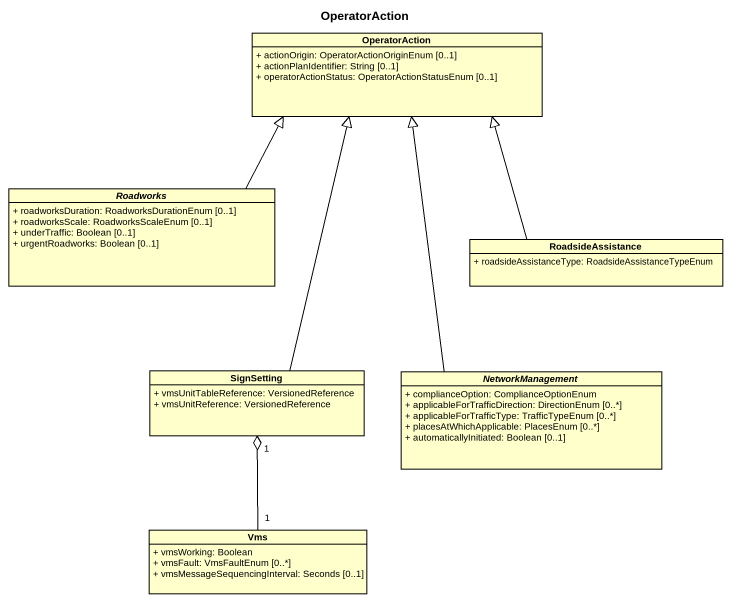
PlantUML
@startuml
title OperatorAction
hide circle
hide empty members
skinparam classAttributeIconSize 0
class OperatorAction {
  + actionOrigin: OperatorActionOriginEnum [0..1]
  + actionPlanIdentifier: String [0..1]
  + operatorActionStatus: OperatorActionStatusEnum [0..1]
}
abstract class Roadworks {
  + roadworksDuration: RoadworksDurationEnum [0..1]
  + roadworksScale: RoadworksScaleEnum [0..1]
  + underTraffic: Boolean [0..1]
  + urgentRoadworks: Boolean [0..1]
}
class RoadsideAssistance {
  + roadsideAssistanceType: RoadsideAssistanceTypeEnum
}
class SignSetting {
  + vmsUnitTableReference: VersionedReference
  + vmsUnitReference: VersionedReference
}
abstract class NetworkManagement {
  + complianceOption: ComplianceOptionEnum
  + applicableForTrafficDirection: DirectionEnum [0..*]
  + applicableForTrafficType: TrafficTypeEnum [0..*]
  + placesAtWhichApplicable: PlacesEnum [0..*]
  + automaticallyInitiated: Boolean [0..1]
}
class Vms {
  + vmsWorking: Boolean
  + vmsFault: VmsFaultEnum [0..*]
  + vmsMessageSequencingInterval: Seconds [0..1]
}
Roadworks -up-|> OperatorAction
RoadsideAssistance -up-|> OperatorAction
SignSetting -up-|> OperatorAction
NetworkManagement -up-|> OperatorAction
Vms "1" -up-o "1" SignSetting
@enduml
